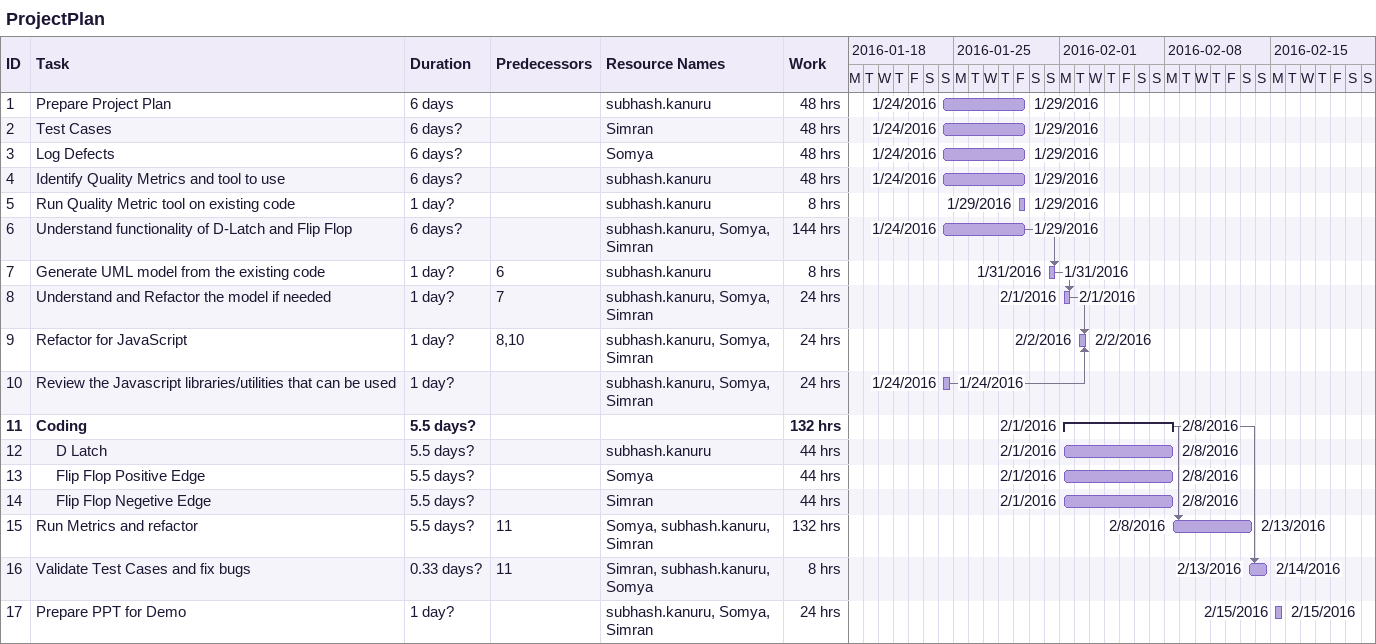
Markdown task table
ProjectPlan

| ID | Level | Task | Duration | Start | Finish | Predecessors | Resources | Work (h) |
|---|---|---|---|---|---|---|---|---|
| 1 | 1 | Prepare Project Plan | 6d | 2016-01-24 | 2016-01-29 |  | subhash.kanuru | 48 |
| 2 | 1 | Test Cases | 6d? | 2016-01-24 | 2016-01-29 |  | Simran | 48 |
| 3 | 1 | Log Defects | 6d? | 2016-01-24 | 2016-01-29 |  | Somya | 48 |
| 4 | 1 | Identify Quality Metrics and tool to use | 6d? | 2016-01-24 | 2016-01-29 |  | subhash.kanuru | 48 |
| 5 | 1 | Run Quality Metric tool on existing code | 1d? | 2016-01-29 | 2016-01-29 |  | subhash.kanuru | 8 |
| 6 | 1 | Understand functionality of D-Latch and Flip Flop | 6d? | 2016-01-24 | 2016-01-29 |  | subhash.kanuru, Somya, Simran | 144 |
| 7 | 1 | Generate UML model from the existing code | 1d? | 2016-01-31 | 2016-01-31 | 6 | subhash.kanuru | 8 |
| 8 | 1 | Understand and Refactor the model if needed | 1d? | 2016-02-01 | 2016-02-01 | 7 | subhash.kanuru, Somya, Simran | 24 |
| 9 | 1 | Refactor for JavaScript | 1d? | 2016-02-02 | 2016-02-02 | 8, 10 | subhash.kanuru, Somya, Simran | 24 |
| 10 | 1 | Review the Javascript libraries/utilities that can be used | 1d? | 2016-01-24 | 2016-01-24 |  | subhash.kanuru, Somya, Simran | 24 |
| 11 | 1 | **Coding** | 5.5d? | 2016-02-01 | 2016-02-08 |  |  | 132 |
| 12 | 2 | D Latch | 5.5d? | 2016-02-01 | 2016-02-08 |  | subhash.kanuru | 44 |
| 13 | 2 | Flip Flop Positive Edge | 5.5d? | 2016-02-01 | 2016-02-08 |  | Somya | 44 |
| 14 | 2 | Flip Flop Negetive Edge | 5.5d? | 2016-02-01 | 2016-02-08 |  | Simran | 44 |
| 15 | 1 | Run Metrics and refactor | 5.5d? | 2016-02-08 | 2016-02-13 | 11 | Somya, subhash.kanuru, Simran | 132 |
| 16 | 1 | Validate Test Cases and fix bugs | 0.33d? | 2016-02-13 | 2016-02-14 | 11 | Simran, subhash.kanuru, Somya | 8 |
| 17 | 1 | Prepare PPT for Demo | 1d? | 2016-02-15 | 2016-02-15 |  | subhash.kanuru, Somya, Simran | 24 |
